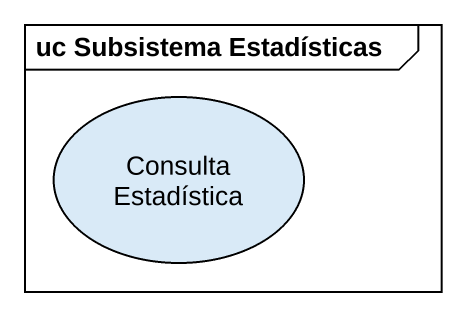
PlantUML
@startuml
mainframe uc Subsistema Estadísticas
usecase "Consulta Estadística" as Consulta_Estadística
@enduml
